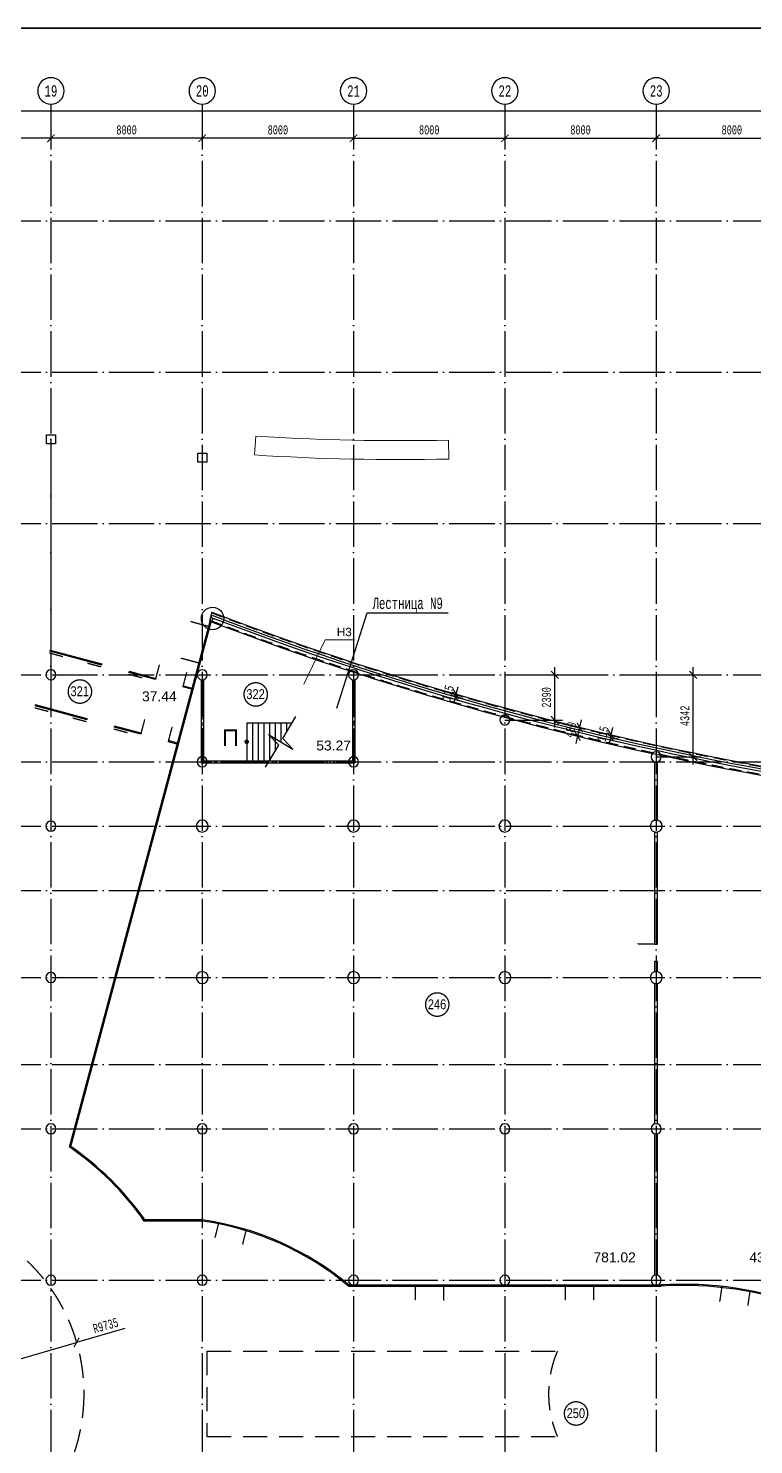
# Model space of a CAD drawing. Extents: x -4497 to 351150, y -50 to 322254.
# Drawn here: x 165574 to 203923, y 247397 to 322254 of the extents above; entities that cross this region are included whole.
import ezdxf
from ezdxf.enums import TextEntityAlignment as Align

# ---------------------------------------------------------------- set-up
doc = ezdxf.new("R2010")
doc.units = 0
doc.header["$LTSCALE"] = 100
doc.header["$PDMODE"] = 3
for name, pattern in [('ACAD_ISO04W100', [30, 24, -3, 0, -3]), ('DASHED', [19.05, 12.7, -6.35]), ('DASHED2', [9.525, 6.35, -3.175])]:
    doc.linetypes.add(name, pattern=pattern)
doc.layers.get('0').update_dxf_attribs({"linetype": 'CONTINUOUS'})
doc.layers.get('Defpoints').update_dxf_attribs({"linetype": 'CONTINUOUS'})
for name, color, linetype in [('axis', 40, 'CONTINUOUS'), ('brick', 12, 'CONTINUOUS'), ('COLON', 5, 'CONTINUOUS'), ('DIM', 130, 'CONTINUOUS'), ('DOORS', 8, 'CONTINUOUS'), ('DRAW', 255, 'CONTINUOUS'), ('EEE', 7, 'CONTINUOUS'), ('GKL', 5, 'CONTINUOUS'), ('Glass', 4, 'CONTINUOUS'), ('S', 2, 'CONTINUOUS'), ('SENDVICH', 2, 'CONTINUOUS'), ('TEXT', 2, 'CONTINUOUS'), ('WALL', 7, 'CONTINUOUS')]:
    doc.layers.add(name, color=color, linetype=linetype)
doc.layers.add('facade', color=250, linetype='CONTINUOUS', lineweight=0)
doc.layers.add('MONOLIT', color=7, linetype='CONTINUOUS', true_color=0x691639)
doc.styles.add('ARIEL-17.5', font='arial.ttf', dxfattribs={"height": 15})
doc.styles.add('MONOTXT1', font='monotxt1', dxfattribs={"width": 0.65, "height": 300})
doc.styles.add('ST_1', font='monotxt.shx', dxfattribs={"width": 0.65, "height": 600})
doc.styles.add('ST_2', font='monotxt.shx', dxfattribs={"width": 0.65, "height": 480})
doc.dimstyles.new('STY_DIM1', dxfattribs={"dimscale": 200, "dimtxt": 2.25, "dimasz": 2, "dimexe": 2, "dimexo": 2, "dimgap": 1, "dimtad": 1, "dimdec": 0, "dimzin": 0, "dimdsep": 46, "dimtxsty": 'ST_2', "dimblk1": 'ARCHTICK', "dimblk2": 'ARCHTICK', "dimsah": 1, "dimcen": 3, "dimclrd": 174, "dimclre": 174, "dimclrt": 174, "dimadec": 0, "dimazin": 0, "dimtfac": 1, "dimtdec": 0, "dimtix": 1, "dimtmove": 2, "dimatfit": 3, "dimldrblk": 'ARCHTICK', "dimfxl": 1, "dimtolj": 1, "dimtzin": 0, "dimarcsym": 0})

# ---------------------------------------------------------------- blocks, each defined once
blk = doc.blocks.new('_ARCHTICK')
at = {"color": 0, "linetype": 'ByBlock', "const_width": 0.15}
blk.add_lwpolyline([(-0.5, -0.5), (0.5, 0.5)], dxfattribs=at)
blk = doc.blocks.new('*D39')
at = {"layer": 'axis', "color": 174, "lineweight": -2}
blk.add_line((182769, 316443), (190769, 316443), dxfattribs=at)
at = {"layer": 'Defpoints', "color": 0}
for p in [(182769, 316443), (190769, 316443), (190769, 316443)]:
    blk.add_point(p, dxfattribs=at)
at = {"layer": 'axis', "color": 174, "lineweight": -2, "xscale": 400, "yscale": 400, "zscale": 400, "rotation": 180}
blk.add_blockref('_ARCHTICK', (182769, 316443), dxfattribs=at)
at = {"layer": 'axis', "color": 174, "lineweight": -2, "xscale": 400, "yscale": 400, "zscale": 400}
blk.add_blockref('_ARCHTICK', (190769, 316443), dxfattribs=at)
at = {"layer": 'axis', "color": 174, "insert": (186769, 316883), "char_height": 480, "attachment_point": 5, "style": 'ST_2'}
blk.add_mtext('\\A1;8000', dxfattribs=at)
blk = doc.blocks.new('*D41')
at = {"layer": 'axis', "color": 174, "lineweight": -2}
blk.add_line((190769, 316443), (198769, 316443), dxfattribs=at)
at = {"layer": 'Defpoints', "color": 0}
for p in [(190769, 316443), (198769, 316443), (198769, 316443)]:
    blk.add_point(p, dxfattribs=at)
at = {"layer": 'axis', "color": 174, "lineweight": -2, "xscale": 400, "yscale": 400, "zscale": 400, "rotation": 180}
blk.add_blockref('_ARCHTICK', (190769, 316443), dxfattribs=at)
at = {"layer": 'axis', "color": 174, "lineweight": -2, "xscale": 400, "yscale": 400, "zscale": 400}
blk.add_blockref('_ARCHTICK', (198769, 316443), dxfattribs=at)
at = {"layer": 'axis', "color": 174, "insert": (194769, 316883), "char_height": 480, "attachment_point": 5, "style": 'ST_2'}
blk.add_mtext('\\A1;8000', dxfattribs=at)
blk = doc.blocks.new('*D42')
at = {"layer": 'axis', "color": 174, "lineweight": -2}
blk.add_line((198769, 316443), (206769, 316443), dxfattribs=at)
at = {"layer": 'Defpoints', "color": 0}
for p in [(198769, 316443), (206769, 316443), (206769, 316443)]:
    blk.add_point(p, dxfattribs=at)
at = {"layer": 'axis', "color": 174, "lineweight": -2, "xscale": 400, "yscale": 400, "zscale": 400, "rotation": 180}
blk.add_blockref('_ARCHTICK', (198769, 316443), dxfattribs=at)
at = {"layer": 'axis', "color": 174, "lineweight": -2, "xscale": 400, "yscale": 400, "zscale": 400}
blk.add_blockref('_ARCHTICK', (206769, 316443), dxfattribs=at)
at = {"layer": 'axis', "color": 174, "insert": (202769, 316883), "char_height": 480, "attachment_point": 5, "style": 'ST_2'}
blk.add_mtext('\\A1;8000', dxfattribs=at)
blk = doc.blocks.new('psw')
at = {"color": 7, "linetype": 'Continuous'}
blk.add_circle((0, -350), 350, dxfattribs=at)
at = {"color": 7, "linetype": 'Continuous', "style": 'MONOTXT1', "width": 0.65}
blk.add_attdef('99', text='', height=300, dxfattribs=at).set_placement((0, -350), align=Align.MIDDLE)
blk = doc.blocks.new('*D51')
at = {"layer": 'axis', "color": 174, "lineweight": -2}
blk.add_line((166769, 316443), (158769, 316443), dxfattribs=at)
at = {"layer": 'Defpoints', "color": 0}
for p in [(158769, 316443), (158769, 316443), (166769, 316443)]:
    blk.add_point(p, dxfattribs=at)
at = {"layer": 'axis', "color": 174, "lineweight": -2, "xscale": 400, "yscale": 400, "zscale": 400, "rotation": 180}
blk.add_blockref('_ARCHTICK', (158769, 316443), dxfattribs=at)
at = {"layer": 'axis', "color": 174, "lineweight": -2, "xscale": 400, "yscale": 400, "zscale": 400}
blk.add_blockref('_ARCHTICK', (166769, 316443), dxfattribs=at)
at = {"layer": 'axis', "color": 174, "insert": (162769, 316883), "char_height": 480, "attachment_point": 5, "style": 'ST_2'}
blk.add_mtext('\\A1;8000', dxfattribs=at)
blk = doc.blocks.new('*D52')
at = {"layer": 'axis', "color": 174, "lineweight": -2}
blk.add_line((182769, 316443), (174769, 316443), dxfattribs=at)
at = {"layer": 'Defpoints', "color": 0}
for p in [(174769, 316443), (174769, 316443), (182769, 316443)]:
    blk.add_point(p, dxfattribs=at)
at = {"layer": 'axis', "color": 174, "lineweight": -2, "xscale": 400, "yscale": 400, "zscale": 400, "rotation": 180}
blk.add_blockref('_ARCHTICK', (174769, 316443), dxfattribs=at)
at = {"layer": 'axis', "color": 174, "lineweight": -2, "xscale": 400, "yscale": 400, "zscale": 400}
blk.add_blockref('_ARCHTICK', (182769, 316443), dxfattribs=at)
at = {"layer": 'axis', "color": 174, "insert": (178769, 316883), "char_height": 480, "attachment_point": 5, "style": 'ST_2'}
blk.add_mtext('\\A1;8000', dxfattribs=at)
blk = doc.blocks.new('*D53')
at = {"layer": 'axis', "color": 174, "lineweight": -2}
blk.add_line((174769, 316443), (166769, 316443), dxfattribs=at)
at = {"layer": 'Defpoints', "color": 0}
for p in [(166769, 316443), (166769, 316443), (174769, 316443)]:
    blk.add_point(p, dxfattribs=at)
at = {"layer": 'axis', "color": 174, "lineweight": -2, "xscale": 400, "yscale": 400, "zscale": 400, "rotation": 180}
blk.add_blockref('_ARCHTICK', (166769, 316443), dxfattribs=at)
at = {"layer": 'axis', "color": 174, "lineweight": -2, "xscale": 400, "yscale": 400, "zscale": 400}
blk.add_blockref('_ARCHTICK', (174769, 316443), dxfattribs=at)
at = {"layer": 'axis', "color": 174, "insert": (170769, 316883), "char_height": 480, "attachment_point": 5, "style": 'ST_2'}
blk.add_mtext('\\A1;8000', dxfattribs=at)
blk = doc.blocks.new('*D83')
at = {"layer": 'axis', "color": 174, "lineweight": -2}
blk.add_line((3024, 317888), (270769, 317888), dxfattribs=at)
at = {"layer": 'Defpoints', "color": 0}
for p in [(3024, 317888), (270769, 317888), (270769, 317888)]:
    blk.add_point(p, dxfattribs=at)
at = {"layer": 'axis', "color": 174, "lineweight": -2, "xscale": 400, "yscale": 400, "zscale": 400, "rotation": 180}
blk.add_blockref('_ARCHTICK', (3024, 317888), dxfattribs=at)
at = {"layer": 'axis', "color": 174, "lineweight": -2, "xscale": 400, "yscale": 400, "zscale": 400}
blk.add_blockref('_ARCHTICK', (270769, 317888), dxfattribs=at)
at = {"layer": 'axis', "color": 174, "insert": (136897, 318328), "char_height": 480, "attachment_point": 5, "style": 'ST_2'}
blk.add_mtext('\\A1;267745', dxfattribs=at)
blk = doc.blocks.new('A$C584E3954')
at = {"layer": 'Glass', "linetype": 'Continuous'}
for p, q in [((-885, -1234), (-885, -1174)), ((615, -1234), (615, -1174))]:
    blk.add_line(p, q, dxfattribs=at)
blk.add_lwpolyline([(615, -1234, 70, 70, 0), (615, -1984, 0, 0, 0), (-135, -1234, 0, 0, 0), (-885, -1984, 70, 70, 0), (-885, -1234, 70, 70, 0)], format="xyseb", dxfattribs=at)
blk = doc.blocks.new('*D158')
at = {"layer": 'Defpoints', "color": 0}
for p in [(168121, 252791), (158769, 250087)]:
    blk.add_point(p, dxfattribs=at)
at = {"layer": 'DIM', "color": 174, "lineweight": -2}
for p in [(170673, 253528), (158769, 250087)]:
    blk.add_line(p, (168121, 252791), dxfattribs=at)
at = {"layer": 'DIM', "color": 174, "lineweight": -2, "xscale": 400, "yscale": 400, "zscale": 400, "rotation": 196.1236473157704}
blk.add_blockref('_ARCHTICK', (168121, 252791), dxfattribs=at)
at = {"layer": 'DIM', "color": 174, "insert": (169659, 253693), "char_height": 480, "attachment_point": 5, "rotation": 16.12365, "style": 'ST_2'}
blk.add_mtext('\\A1;R9735', dxfattribs=at)
blk = doc.blocks.new('*D163')
at = {"layer": 'Defpoints', "color": 0}
for p in [(190769, 288087), (193408, 288087), (190769, 285697)]:
    blk.add_point(p, dxfattribs=at)
at = {"layer": 'DIM', "color": 174, "lineweight": -2}
for p, q in [((193408, 285297), (193408, 288487)), ((190769, 288087), (193808, 288087)), ((190769, 285697), (193808, 285697))]:
    blk.add_line(p, q, dxfattribs=at)
at = {"layer": 'DIM', "color": 174, "lineweight": -2, "xscale": 400, "yscale": 400, "zscale": 400}
for p, rotation in [((193408, 288087), 90), ((193408, 285697), 270)]:
    blk.add_blockref('_ARCHTICK', p, dxfattribs=dict(at, rotation=rotation))
at = {"layer": 'DIM', "color": 174, "insert": (192968, 286892), "char_height": 480, "attachment_point": 5, "rotation": 90, "style": 'ST_2'}
blk.add_mtext('\\A1;2390', dxfattribs=at)
blk = doc.blocks.new('*D164')
at = {"layer": 'Defpoints', "color": 0}
for p in [(198769, 288087), (200728, 288087), (198769, 283745)]:
    blk.add_point(p, dxfattribs=at)
at = {"layer": 'DIM', "color": 174, "lineweight": -2}
for p, q in [((200728, 283345), (200728, 288487)), ((198769, 288087), (201128, 288087)), ((198769, 283745), (201128, 283745))]:
    blk.add_line(p, q, dxfattribs=at)
at = {"layer": 'DIM', "color": 174, "lineweight": -2, "xscale": 400, "yscale": 400, "zscale": 400}
for p, rotation in [((200728, 288087), 90), ((200728, 283745), 270)]:
    blk.add_blockref('_ARCHTICK', p, dxfattribs=dict(at, rotation=rotation))
at = {"layer": 'DIM', "color": 174, "insert": (200288, 285916), "char_height": 480, "attachment_point": 5, "rotation": 90, "style": 'ST_2'}
blk.add_mtext('\\A1;4342', dxfattribs=at)
blk = doc.blocks.new('*D298')
at = {"layer": 'Defpoints', "color": 0}
for p in [(187858, 287034), (187890, 287145), (188188, 287058)]:
    blk.add_point(p, dxfattribs=at)
at = {"layer": 'Glass', "color": 174, "lineweight": -2}
for p, q in [((187858, 287034), (188540, 286835)), ((187890, 287145), (188572, 286946)), ((188156, 286947), (188044, 286563)), ((188156, 286947), (188188, 287058)), ((188188, 287058), (188300, 287442))]:
    blk.add_line(p, q, dxfattribs=at)
at = {"layer": 'Glass', "color": 174, "lineweight": -2, "xscale": 400, "yscale": 400, "zscale": 400}
for p, rotation in [((188156, 286947), 73.73517832347791), ((188188, 287058), 253.7351783234779)]:
    blk.add_blockref('_ARCHTICK', p, dxfattribs=dict(at, rotation=rotation))
at = {"layer": 'Glass', "color": 174, "insert": (187750, 287126), "char_height": 480, "attachment_point": 5, "rotation": 73.73518, "style": 'ST_2'}
blk.add_mtext('\\A1;115', dxfattribs=at)
blk = doc.blocks.new('*D303')
at = {"layer": 'Defpoints', "color": 0}
for p in [(194475, 285373), (194360, 284907), (194609, 284845)]:
    blk.add_point(p, dxfattribs=at)
at = {"layer": 'TEXT', "color": 174, "lineweight": -2}
for p, q in [((194475, 285373), (195113, 285215)), ((194724, 285311), (194609, 284845)), ((194724, 285311), (194820, 285700)), ((194360, 284907), (194998, 284749)), ((194609, 284845), (194513, 284457))]:
    blk.add_line(p, q, dxfattribs=at)
at = {"layer": 'TEXT', "color": 174, "lineweight": -2, "xscale": 400, "yscale": 400, "zscale": 400}
for p, rotation in [((194724, 285311), 256.1416076436566), ((194609, 284845), 76.14160764365666)]:
    blk.add_blockref('_ARCHTICK', p, dxfattribs=dict(at, rotation=rotation))
at = {"layer": 'TEXT', "color": 174, "insert": (194240, 285184), "char_height": 480, "attachment_point": 5, "rotation": 76.14161, "style": 'ST_2'}
blk.add_mtext('\\A1;480', dxfattribs=at)
blk = doc.blocks.new('*D690')
at = {"layer": 'Defpoints', "color": 0}
for p in [(196133, 284855), (196160, 284967), (196391, 284912)]:
    blk.add_point(p, dxfattribs=at)
at = {"layer": 'S', "color": 174, "lineweight": -2}
for p, q in [((196391, 284912), (196482, 285302)), ((196364, 284800), (196273, 284411)), ((196364, 284800), (196391, 284912)), ((196523, 284763), (196754, 284709)), ((196549, 284875), (196780, 284821))]:
    blk.add_line(p, q, dxfattribs=at)
at = {"layer": 'S', "color": 174, "lineweight": -2, "xscale": 400, "yscale": 400, "zscale": 400}
for p, rotation in [((196364, 284800), 76.7531975310087), ((196391, 284912), 256.7531975310087)]:
    blk.add_blockref('_ARCHTICK', p, dxfattribs=dict(at, rotation=rotation))
at = {"layer": 'S', "color": 174, "insert": (195949, 284957), "char_height": 480, "attachment_point": 5, "rotation": 76.7532, "style": 'ST_2'}
blk.add_mtext('\\A1;115', dxfattribs=at)

msp = doc.modelspace()

# ---------------------------------------------------------------- hatches: boundary and pattern name
at = {"layer": 'DRAW'}
h = msp.add_hatch(dxfattribs=at)
h.set_pattern_fill('ANSI32', color=256, scale=40, style=0)
h.set_pattern_definition([(45, (0, -125362.1), (-269.40768, 269.40768), []), (45, (179.6, -125362.1), (-269.40768, 269.40768), [])])
h.paths.add_polyline_path([(174829.3, 287829.1, -0.057161), (174769.3, 287822.2), (174769.3, 283752.2, -0.057161), (174829.3, 283745.3)])
h.paths.add_polyline_path([(174769.3, 287822.2, -0.057161), (174709.3, 287829.1), (174709.3, 283745.3, -0.057161), (174769.3, 283752.2)])
h = msp.add_hatch(dxfattribs=at)
h.set_pattern_fill('ANSI32,_O', color=256, scale=40)
h.set_pattern_definition([(45, (-3600, 82000), (-269.4077, 269.4077), []), (45, (-3420.4, 82000), (-269.4077, 269.4077), [])])
h.paths.add_polyline_path([(182511.2, 283547.2), (178205.3, 283547.2), (178133.3, 283427.2), (182511.2, 283427.2, -0.057161), (182504.3, 283487.2, -0.057161)])
h.paths.add_polyline_path([(182829.3, 287829.1, -0.1146968), (182709.3, 287829.1), (182709.3, 283745.3, -0.1146968), (182829.3, 283745.3)])
h.paths.add_polyline_path([(178205.3, 283547.2), (175027.4, 283547.2, -0.057161), (175034.3, 283487.2, -0.057161), (175027.4, 283427.2), (178133.3, 283427.2)])

# ---------------------------------------------------------------- linework, layer by layer
for p, q in [((177119.3, 285547.2), (177119.3, 283547.2)), ((177419.3, 285547.2), (177419.3, 283547.2)), ((177719.3, 285547.2), (177719.3, 283547.2)), ((178019.3, 285547.2), (178019.3, 283547.2)), ((178319.3, 285547.2), (178319.3, 283547.2)), ((178619.3, 285547.2), (178619.3, 284047.2)), ((178919.3, 285547.2), (178919.3, 284547.2)), ((179219.3, 285547.2), (179219.3, 285047.2)), ((177119.3, 283547.2), (178319.3, 283547.2))]:
    msp.add_line(p, q)
for points in [[(177119.3, 285547.2), (179519.3, 285547.2)], [(178113.5, 283204.2), (178816.4, 284375.7), (178279.3, 284931.2), (179559.3, 284163.1), (179022.2, 284718.7), (179725.1, 285890.2)]]:
    msp.add_lwpolyline(points)
at = {"const_width": 120}
msp.add_lwpolyline([(177059.3, 284547.2, 1), (177179.3, 284547.2, 1)], format="xyb", close=True, dxfattribs=at)
msp.add_lwpolyline([(177119.3, 284547.2, 0, 0, 0), (177678.4, 284547.2, 240, 0, 0), (178678.4, 284547.2, 0, 0, 0)], format="xyseb")
at = {"layer": 'axis', "linetype": 'ACAD_ISO04W100'}
for p, q in [((166769.3, 318243.4), (166769.3, 190402.2)), ((174769.3, 318243.4), (174769.3, 84615.2)), ((182769.3, 318243.4), (182769.3, 84615.2)), ((190769.3, 318243.4), (190769.3, 84615.2)), ((198769.3, 318243.4), (198769.3, 84615.2)), ((-1176.8, 312087.2), (272433.1, 312087.2)), ((-1176.8, 304087.2), (272433.1, 304087.2)), ((-1176.8, 296087.2), (272433.1, 296087.2)), ((-1176.8, 288087.2), (272433.1, 288087.2)), ((-1176.8, 283487.2), (272433.1, 283487.2)), ((-1176.8, 280087.2), (272433.1, 280087.2)), ((-1176.8, 276687.2), (272433.1, 276687.2)), ((-1176.8, 272087.2), (272433.1, 272087.2)), ((-1176.8, 256087.2), (272433.1, 256087.2))]:
    msp.add_line(p, q, dxfattribs=at)
at = {"layer": 'axis', "color": 6, "linetype": 'ACAD_ISO04W100'}
for p, q in [((-1176.8, 267487.2), (272433.1, 267487.2)), ((-1176.8, 264087.2), (272433.1, 264087.2))]:
    msp.add_line(p, q, dxfattribs=at)
at = {"layer": 'brick'}
for points in [[(174709.3, 287837.2), (174709.3, 283427.2)], [(174829.3, 287837.2), (174829.3, 283547.2)], [(182709.3, 287837.2), (182709.3, 283547.2)], [(182829.3, 287837.2), (182829.3, 283427.2)], [(174709.3, 283427.2), (182829.3, 283427.2)], [(174829.3, 283547.2), (182709.3, 283547.2)]]:
    msp.add_lwpolyline(points, dxfattribs=at)
at = {"layer": 'COLON', "color": 3, "lineweight": 30, "flags": 128}
for points in [[(166534.3, 300760.5), (167004.3, 300760.5), (167004.3, 300290.5), (166534.3, 300290.5), (166534.3, 300760.5)], [(174534.3, 299803.1), (175004.3, 299803.1), (175004.3, 299333.1), (174534.3, 299333.1), (174534.3, 299803.1)]]:
    msp.add_lwpolyline(points, dxfattribs=at)
at = {"layer": 'COLON', "lineweight": 30}
for points in [[(166504.3, 288087.2, 1), (167034.3, 288087.2, 1)], [(174504.3, 288087.2, 1), (175034.3, 288087.2, 1)], [(182504.3, 288087.2, 1), (183034.3, 288087.2, 1)], [(190504.3, 285697.3, 1), (191034.3, 285697.3, 1)], [(174504.3, 283487.2, 1), (175034.3, 283487.2, 1)], [(182504.3, 283487.2, 1), (183034.3, 283487.2, 1)], [(198504.3, 283745, 1), (199034.3, 283745, 1)], [(166504.3, 280087.2, 1), (167034.3, 280087.2, 1)], [(166504.3, 272087.2, 1), (167034.3, 272087.2, 1)], [(166504.3, 264087.2, 1), (167034.3, 264087.2, 1)], [(174504.3, 264087.2, 1), (175034.3, 264087.2, 1)], [(182504.3, 264087.2, 1), (183034.3, 264087.2, 1)], [(190504.3, 264087.2, 1), (191034.3, 264087.2, 1)], [(198504.3, 264087.2, 1), (199034.3, 264087.2, 1)], [(166504.3, 256087.2, 1), (167034.3, 256087.2, 1)], [(174504.3, 256087.2, 1), (175034.3, 256087.2, 1)], [(182504.3, 256087.2, 1), (183034.3, 256087.2, 1)], [(190504.3, 256087.2, 1), (191034.3, 256087.2, 1)], [(198504.3, 256087.2, 1), (199034.3, 256087.2, 1)]]:
    msp.add_lwpolyline(points, format="xyb", close=True, dxfattribs=at)
at = {"layer": 'COLON', "color": 5, "lineweight": 30}
for points in [[(174454.3, 280087.2, 1), (175084.3, 280087.2, 1)], [(182454.3, 280087.2, 1), (183084.3, 280087.2, 1)], [(190454.3, 280087.2, 1), (191084.3, 280087.2, 1)], [(198454.3, 280087.2, 1), (199084.3, 280087.2, 1)], [(174454.3, 272087.2, 1), (175084.3, 272087.2, 1)], [(182454.3, 272087.2, 1), (183084.3, 272087.2, 1)], [(190454.3, 272087.2, 1), (191084.3, 272087.2, 1)], [(198454.3, 272087.2, 1), (199084.3, 272087.2, 1)]]:
    msp.add_lwpolyline(points, format="xyb", close=True, dxfattribs=at)
at = {"layer": 'Defpoints', "color": 7}
for p, q in [((323680, 322253.7), (-4300, 322253.7)), ((-4300, 322253.7), (323680, 322253.7))]:
    msp.add_line(p, q, dxfattribs=at)
at = {"layer": 'DOORS', "flags": 128}
msp.add_lwpolyline([(198694.3, 273852.2, 70, 70, 0), (197794.3, 273852.2, 0, 0, 0), (198694.3, 272952.2, 0, 0, 0)], format="xyseb", dxfattribs=at)
at = {"layer": 'DOORS', "color": 1, "lineweight": 30}
msp.add_circle((175316, 291062.2), 592, dxfattribs=at)
at = {"layer": 'EEE', "linetype": 'Continuous', "const_width": 70}
for points in [[(167682.2, 287201.5, 1), (168921.3, 287201.5, 1)], [(176977.6, 287048.6, 1), (178216.8, 287048.6, 1)], [(193912.3, 249045.4, 1), (195151.5, 249045.4, 1)]]:
    msp.add_lwpolyline(points, format="xyb", close=True, dxfattribs=at)
at = {"layer": 'EEE', "linetype": 'Continuous'}
msp.add_lwpolyline([(186573.1, 270658.2, 70, 70, 1), (187812.3, 270658.2, 70, 70, 1)], format="xyseb", close=True, dxfattribs=at)
at = {"layer": 'facade'}
for points in [[(177536.3, 299704.5), (177599.5, 300702.5)], [(187781.7, 300489.4), (187803, 299489.6)]]:
    msp.add_lwpolyline(points, dxfattribs=at)
for points in [[(177599.5, 300702.5, 0.0211303), (187781.7, 300489.4)], [(177536.3, 299704.5, 0.0211303), (187803, 299489.6)]]:
    msp.add_lwpolyline(points, format="xyb", dxfattribs=at)
at = {"layer": 'GKL'}
for points in [[(198694.3, 280402.2), (198694.3, 283490.8)], [(198844.3, 280402.2), (198844.3, 283490.8)], [(198694.3, 273852.2), (198694.3, 279772.2)], [(198844.3, 273852.2), (198844.3, 279772.2)], [(198694.3, 273852.2), (198844.3, 273852.2)], [(198694.3, 272402.2), (198694.3, 272952.2)], [(198694.3, 272952.2), (198844.3, 272952.2)], [(198844.3, 272402.2), (198844.3, 272952.2)], [(198694.3, 264341.3), (198694.3, 271772.2)], [(198844.3, 264341.3), (198844.3, 271772.2)], [(198694.3, 256341.3), (198694.3, 263833)], [(198844.3, 256341.3), (198844.3, 263833)]]:
    msp.add_lwpolyline(points, dxfattribs=at)
at = {"layer": 'GKL', "flags": 128}
for points in [[(198694.3, 280402.2), (198844.3, 280402.2)], [(198694.3, 279772.2), (198844.3, 279772.2)], [(198694.3, 272402.2), (198844.3, 272402.2)], [(198694.3, 271772.2), (198844.3, 271772.2)]]:
    msp.add_lwpolyline(points, dxfattribs=at)
at = {"layer": 'Glass'}
for p, q in [((167757.2, 263124.2), (175186.3, 290913.7)), ((167809.6, 263087.9), (175242.6, 290892.2)), ((175115, 290642.1), (175172.9, 290626.5)), ((166724.5, 289393.5), (166709, 289335.5)), ((169446.3, 288601.8), (166709, 289335.5)), ((166724.5, 289393.5), (169461.8, 288659.8)), ((169461.8, 288659.8), (169446.3, 288601.8)), ((170910.7, 288271.5), (170895.2, 288213.5)), ((172295.7, 287838.1), (170895.2, 288213.5)), ((170910.7, 288271.5), (172311.3, 287896.1)), ((174597.2, 288710.3), (174655.2, 288694.7)), ((172311.3, 287896.1), (172295.7, 287838.1)), ((173760.1, 287507.8), (173744.6, 287449.8)), ((173760.1, 287507.8), (174242.9, 287378.4)), ((174227.3, 287320.4), (173744.6, 287449.8)), ((165947.9, 286495.7), (165932.4, 286437.8)), ((168669.6, 285704.1), (165932.4, 286437.8)), ((168685.2, 285762.1), (165947.9, 286495.7)), ((168685.2, 285762.1), (168669.6, 285704.1)), ((170134, 285373.7), (170118.5, 285315.8)), ((171519.1, 284940.4), (170118.5, 285315.8)), ((171534.6, 284998.4), (170134, 285373.7)), ((171534.6, 284998.4), (171519.1, 284940.4)), ((172983.5, 284610), (172967.9, 284552.1)), ((173450.7, 284422.7), (172967.9, 284552.1)), ((173466.2, 284480.7), (172983.5, 284610)), ((174769.3, 259277.2), (171664.6, 259277.2)), ((174762.8, 259217.2), (171707.2, 259217.2)), ((182497.5, 255777.2), (199034, 255777.2)), ((182519.3, 255837.2), (199149.9, 255837.2))]:
    msp.add_line(p, q, dxfattribs=at)
for points in [[(174597.2, 288710.3, 70, 70, 0), (173631.3, 288969.1, 0, 0, 0), (174856.1, 289676.2, 0, 0, 0), (174149.1, 290901, 70, 70, 0), (175115, 290642.1, 70, 70, 0)], [(172311.3, 287896.1, 70, 70, 0), (172505.4, 288620.5, 0, 0, 0), (173035.7, 287701.9, 0, 0, 0), (173954.3, 288232.2, 70, 70, 0), (173760.1, 287507.8, 70, 70, 0)], [(171534.6, 284998.4, 70, 70, 0), (171728.8, 285722.8, 0, 0, 0), (172259, 284804.2, 0, 0, 0), (173177.6, 285334.5, 70, 70, 0), (172983.5, 284610, 70, 70, 0)]]:
    msp.add_lwpolyline(points, format="xyseb", dxfattribs=at)
at = {"layer": 'Glass', "const_width": 70}
for points in [[(166683.1, 289238.9), (167407.6, 289044.7)], [(169420.4, 288505.3), (168696, 288699.4)], [(170869.3, 288116.9), (171593.7, 287922.8)], [(165906.5, 286341.2), (166630.9, 286147)], [(168643.8, 285607.5), (167919.3, 285801.7)], [(170092.6, 285219.2), (170817, 285025)]]:
    msp.add_lwpolyline(points, dxfattribs=at)
at = {"layer": 'Glass'}
for centre, radius, start, end in [((158769.3, 250087.2), 15835, 35.210071, 55.472855), ((158769.3, 250087.2), 15895, 35.05759, 55.549523), ((172615.3, 243974.6), 15393.5, 50.060663, 81.987534), ((172615.3, 243974.6), 15453.5, 50.141566, 81.987534), ((200186.5, 236898.1), 18974.2, 69.632843, 93.493469), ((200186.5, 236898.1), 18914.2, 69.632843, 93.493469)]:
    msp.add_arc(centre, radius, start, end, dxfattribs=at)
at = {"layer": 'MONOLIT'}
msp.add_line((175282.7, 291390.7), (175158.1, 290924.5), dxfattribs=at)
at = {"layer": 'MONOLIT', "flags": 128}
for points in [[(175282.7, 291390.7, 0.1010158), (239349.3, 280756.8, 0.1007257)], [(175158.1, 290924.5, 0.1001653), (238869.3, 280259.5, 0.1001389)]]:
    msp.add_lwpolyline(points, format="xyb", dxfattribs=at)
at = {"layer": 'MONOLIT', "color": 255, "linetype": 'DASHED2'}
for radius, start, end in [(162395, 249.051113, 272.101227), (162795, 249.065864, 271.955193)]:
    msp.add_arc((233365.1, 443011.7), radius, start, end, dxfattribs=at)
at = {"layer": 'SENDVICH'}
for p, q in [((175242.1, 291122.5), (175285, 291234.6)), ((175186.3, 290913.7), (175242.1, 291122.5)), ((175186.3, 290913.7), (175299.6, 290872.9)), ((175299.6, 290872.9), (175354.8, 291079.5))]:
    msp.add_line(p, q, dxfattribs=at)
at = {"layer": 'SENDVICH', "flags": 128}
for points in [[(175285, 291234.6, 0.1006919), (239204.3, 280606.4)], [(175242.1, 291122.5, 0.1004988), (239084.3, 280482.1)]]:
    msp.add_lwpolyline(points, format="xyb", dxfattribs=at)
at = {"layer": 'TEXT', "const_width": 70, "flags": 128}
msp.add_lwpolyline([(166769.3, 288087.2), (166769.3, 300553.5)], dxfattribs=at)
at = {"layer": 'TEXT', "flags": 128}
msp.add_lwpolyline([(181877.6, 286322.8), (183486.3, 291362.9), (187776.3, 291362.9)], dxfattribs=at)
at = {"layer": 'TEXT', "color": 6, "linetype": 'Continuous', "lineweight": 20}
msp.add_lwpolyline([(180148.1, 287585.6), (181265, 289928.3), (182825, 289928.3)], dxfattribs=at)
at = {"layer": 'WALL', "linetype": 'DASHED'}
for p, q in [((175019.3, 252337.2), (193543.1, 252337.2)), ((175019.3, 252337.2), (175019.3, 247837.2)), ((175019.3, 247837.2), (193543.1, 247837.2))]:
    msp.add_line(p, q, dxfattribs=at)
msp.add_circle((158769.3, 250087.2), 9735, dxfattribs=at)
msp.add_arc((198769.3, 250087.2), 5690, 156.707048, 203.29271, dxfattribs=at)

# ---------------------------------------------------------------- block references
at = {"layer": 'axis', "linetype": 'ACAD_ISO04W100'}
ref = msp.add_blockref('psw', (166769.3, 318243.4), dxfattribs=dict(at, xscale=-2, yscale=2, zscale=2, rotation=180))
ref.add_attrib('99', '19', dxfattribs={"layer": '0', "color": 7, "linetype": 'Continuous', "height": 600, "style": 'MONOTXT1', "width": 0.65}).set_placement((166769.3, 318943.4), align=Align.MIDDLE)
ref = msp.add_blockref('psw', (174769.3, 318243.4), dxfattribs=dict(at, xscale=-2, yscale=2, zscale=2, rotation=180))
ref.add_attrib('99', '20', dxfattribs={"layer": '0', "color": 7, "linetype": 'Continuous', "height": 600, "style": 'MONOTXT1', "width": 0.65}).set_placement((174769.3, 318943.4), align=Align.MIDDLE)
ref = msp.add_blockref('psw', (182769.3, 318243.4), dxfattribs=dict(at, xscale=-2, yscale=2, zscale=2, rotation=180))
ref.add_attrib('99', '21', dxfattribs={"layer": '0', "color": 7, "linetype": 'Continuous', "height": 600, "style": 'MONOTXT1', "width": 0.65}).set_placement((182769.3, 318943.4), align=Align.MIDDLE)
ref = msp.add_blockref('psw', (190769.3, 318243.4), dxfattribs=dict(at, xscale=-2, yscale=2, zscale=2, rotation=180))
ref.add_attrib('99', '22', dxfattribs={"layer": '0', "color": 7, "linetype": 'Continuous', "height": 600, "style": 'MONOTXT1', "width": 0.65}).set_placement((190769.3, 318943.4), align=Align.MIDDLE)
ref = msp.add_blockref('psw', (198769.3, 318243.4), dxfattribs=dict(at, xscale=-2, yscale=2, zscale=2, rotation=180))
ref.add_attrib('99', '23', dxfattribs={"layer": '0', "color": 7, "linetype": 'Continuous', "height": 600, "style": 'MONOTXT1', "width": 0.65}).set_placement((198769.3, 318943.4), align=Align.MIDDLE)
at = {"layer": 'Glass'}
for p, rotation in [((176780.5, 260052.5), 346.1280571363438), ((203298.7, 256789.8), 351.468186298491)]:
    msp.add_blockref('A$C584E3954', p, dxfattribs=dict(at, rotation=rotation))
for p in [(186912.5, 257011.4), (194847.4, 257011.4)]:
    msp.add_blockref('A$C584E3954', p, dxfattribs=at)

# ---------------------------------------------------------------- texts
at = {"layer": 'EEE', "linetype": 'Continuous', "lineweight": 20, "style": 'ARIEL-17.5', "width": 0.8}
for s, p in [('321', (168290.6, 287218.2)), ('322', (177586, 287065.3)), ('250', (194520.7, 249062.2))]:
    msp.add_text(s, height=523.25, dxfattribs=at).set_placement(p, align=Align.MIDDLE)
at = {"layer": 'EEE', "linetype": 'Continuous', "style": 'ARIEL-17.5', "width": 0.8}
msp.add_text('246', height=523.25, dxfattribs=at).set_placement((187181.5, 270674.9), align=Align.MIDDLE)
at = {"layer": 'S', "linetype": 'Continuous', "lineweight": 20, "style": 'ARIEL-17.5'}
for s, p in [('37.44', (172501.3, 286687.9)), ('53.27', (181713.3, 284087.1)), ('781.02', (196571.2, 257035)), ('439.10', (204810.2, 257035))]:
    msp.add_text(s, height=523.25, dxfattribs=at).set_placement(p, align=Align.CENTER)
at = {"layer": 'TEXT', "style": 'ST_1', "width": 0.65}
msp.add_text('Лестница N9', height=600, dxfattribs=at).set_placement((185631.3, 291562.9), align=Align.CENTER)
at = {"layer": 'TEXT', "color": 6, "linetype": 'Continuous', "lineweight": 20, "style": 'ARIEL-17.5', "width": 0.998875}
msp.add_text(' Н3', height=441.49, dxfattribs=at).set_placement((182194.8, 290128.3), align=Align.CENTER)
at = {"layer": 'TEXT', "color": 5, "linetype": 'Continuous', "lineweight": 20, "style": 'ARIEL-17.5', "width": 0.998875}
msp.add_text('П', height=883, dxfattribs=at).set_placement((176261.6, 284315.4), align=Align.CENTER)

# ---------------------------------------------------------------- dimensions: what is measured, and where the dimension line sits
at = {"layer": 'axis'}
for p1, p2, picture, middle in [((3024.3, 317888.4), (270769.3, 317888.4), '*D83', (136896.8, 318328.4)), ((182769.3, 316443), (190769.3, 316443), '*D39', (186769.3, 316883)), ((190769.3, 316443), (198769.3, 316443), '*D41', (194769.3, 316883)), ((198769.3, 316443), (206769.3, 316443), '*D42', (202769.3, 316883))]:
    dim = msp.add_aligned_dim(p1=p1, p2=p2, distance=0, dimstyle='STY_DIM1', override={"dimscale": 200, "dimtxt": 450}, dxfattribs=at)
    dim.commit()
    dim.dimension.update_dxf_attribs({"geometry": picture, "text_midpoint": middle})
for base, p1, p2, picture, middle in [((158769.3, 316443), (166769.3, 316443), (158769.3, 316443), '*D51', (162769.3, 316883)), ((166769.3, 316443), (174769.3, 316443), (166769.3, 316443), '*D53', (170769.3, 316883)), ((174769.3, 316443), (182769.3, 316443), (174769.3, 316443), '*D52', (178769.3, 316883))]:
    dim = msp.add_linear_dim(base=base, p1=p1, p2=p2, dimstyle='STY_DIM1', override={"dimscale": 200, "dimtxt": 450}, dxfattribs=at)
    dim.commit()
    dim.dimension.update_dxf_attribs({"geometry": picture, "text_midpoint": middle})
at = {"layer": 'DIM'}
for base, p1, p2, picture, middle in [((193408.1, 288087.2), (190769.3, 285697.3), (190769.3, 288087.2), '*D163', (192968.1, 286892.3)), ((200727.6, 288087.2), (198769.3, 283745), (198769.3, 288087.2), '*D164', (200287.6, 285916.1))]:
    dim = msp.add_linear_dim(base=base, p1=p1, p2=p2, angle=90, dimstyle='STY_DIM1', override={"dimscale": 200, "dimtxt": 450, "dimexo": 0, "dimdle": 2, "dimadec": 2, "dimfxl": 0.18}, dxfattribs=at)
    dim.commit()
    dim.dimension.update_dxf_attribs({"geometry": picture, "text_midpoint": middle})
dim = msp.add_radius_dim(center=(158769.3, 250087.2), mpoint=(168121.4, 252790.7), dimstyle='STY_DIM1', override={"dimscale": 200, "dimtxt": 450, "dimexo": 0, "dimdle": 2, "dimadec": 2, "dimfxl": 0.18}, dxfattribs=at)
dim.commit()
dim.dimension.update_dxf_attribs({"geometry": '*D158', "text_midpoint": (169659.2, 253693.3)})
at = {"layer": 'Glass', "color": 2}
dim = msp.add_aligned_dim(p1=(187858, 287034.3), p2=(187890.2, 287144.7), distance=-310.4, dimstyle='STY_DIM1', override={"dimscale": 200, "dimtxt": 450, "dimexo": 0, "dimdle": 2, "dimadec": 2}, dxfattribs=at)
dim.commit()
dim.dimension.update_dxf_attribs({"geometry": '*D298', "text_midpoint": (187749.7, 287125.8)})
at = {"layer": 'S'}
dim = msp.add_aligned_dim(p1=(196133.4, 284854.7), p2=(196159.7, 284966.7), distance=-237.3, dimstyle='STY_DIM1', dxfattribs=at)
dim.commit()
dim.dimension.update_dxf_attribs({"geometry": '*D690', "text_midpoint": (195949.3, 284957.1)})
at = {"layer": 'TEXT'}
dim = msp.add_aligned_dim(p1=(194474.9, 285372.8), p2=(194359.9, 284906.8), distance=256.8, dimstyle='STY_DIM1', override={"dimscale": 200, "dimtxt": 450, "dimexo": 0, "dimdle": 2, "dimadec": 2}, dxfattribs=at)
dim.commit()
dim.dimension.update_dxf_attribs({"geometry": '*D303', "text_midpoint": (194239.5, 285183.7)})

doc.saveas('drawing.dxf')
